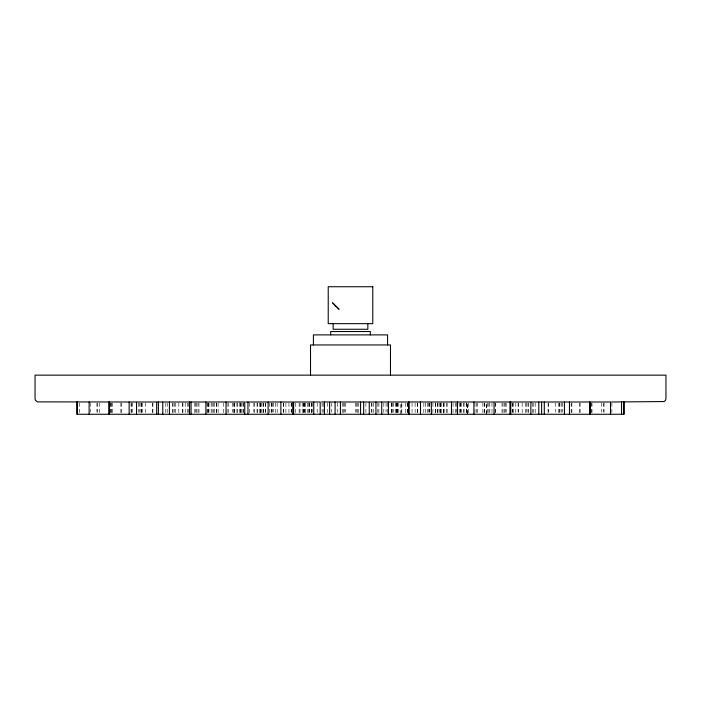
<?xml version="1.0" encoding="UTF-8"?>
<svg xmlns="http://www.w3.org/2000/svg" width="701" height="701" viewBox="0 0 701 701"><rect width="100%" height="100%" fill="white"/><g stroke="black" fill="none" stroke-linecap="round" stroke-linejoin="round"><path stroke-width="0.53" stroke-dasharray="3.5 2.63" d="M335.779 305.741L335.516 305.25L335.893 305.627L335.262 306.258L334.885 305.873L335.376 306.144M334.885 305.873L335.516 305.25M611.877 403.022L611.877 414.265M604.06 403.022L604.06 412.214M603.5 403.022L603.5 412.214M601.423 403.022L601.423 412.214M591.995 403.022L591.995 414.265M591.74 403.022L591.74 414.265M580.121 403.022L580.121 414.265M579.482 403.022L579.482 414.265M571.858 403.022L571.858 414.265M571.175 403.022L571.175 414.265M562.745 403.022L562.745 412.214M561.755 403.022L561.755 412.214M559.871 403.022L559.985 412.214M559.345 403.022L559.345 414.265M558.259 403.022L558.259 414.265M555.341 403.022L555.341 412.214M548.55 403.022L548.55 412.214M548.086 403.022L548.086 414.265M535.205 403.022L535.205 414.265M533.776 403.022L533.776 414.265M532.357 403.022L532.357 414.265M528.414 403.022L528.414 414.265M527.949 403.022L527.949 412.214M526.311 403.022L526.311 412.214M525.373 403.022L525.373 414.265M522.175 403.022L522.175 414.265M518.652 403.022L518.652 412.214M518.083 403.022L518.083 412.214M515.778 403.022L515.778 414.265M513.605 403.022L513.649 414.265M512.685 403.022L512.685 412.214M512.133 403.022L512.221 414.265M506.183 403.022L506.183 412.214M505.237 403.022L505.237 412.214M504.641 403.022L504.641 414.265M503.011 403.022L503.011 414.265M502.039 403.022L502.039 414.265M495.642 403.022L495.642 414.265M495.108 403.022L495.108 414.265M491.997 403.022L491.997 414.265M489.797 403.022L489.824 414.265M488.842 403.022L488.851 414.265M487.414 403.022L487.414 414.265M484.505 403.022L484.505 414.265M484.225 403.022L484.225 414.265M482.875 403.022L482.875 414.265M477.591 403.022L477.591 414.265M476.373 403.022L476.373 414.265M474.971 403.022L474.971 414.265M468.715 403.022L468.715 414.265M466.77 403.022L466.77 414.265M466.27 403.022L466.323 414.265M464.088 403.022L464.088 414.265M463.641 403.022L463.641 414.265M461.407 403.022L461.407 414.265M460.636 403.022L460.636 414.265M460.189 403.022L460.189 412.214M459.199 403.022L459.199 414.265M456.246 403.022L456.246 412.214M455.711 403.022L455.711 414.265M453.039 403.022L453.039 414.265M447.168 403.022L447.168 414.265M446.633 403.022L446.633 414.265M443.996 403.022L443.996 414.265M443.908 403.022L443.908 414.265M443.514 403.022L443.514 414.265M441.271 403.022L441.271 414.265M440.631 403.022L440.631 412.214M440.5 403.022L440.5 414.265M440.263 403.022L440.263 414.265M440.062 403.022L440.062 414.265M439.063 403.022L439.063 412.214M437.81 403.022L437.81 414.265M437.494 403.022L437.494 414.265M435.575 403.022L435.575 414.265M435.26 403.022L435.26 414.265M432.903 403.022L432.903 414.265M429.827 403.022L429.827 412.214M429.24 403.022L429.24 412.214M428.399 403.022L428.399 412.214M427.584 403.022L427.584 414.265M425.638 403.022L425.638 414.265M423.86 403.022L423.772 414.265M417.612 403.022L417.612 414.265M417.34 403.022L417.358 414.265M415.123 403.022L415.123 414.265M412.057 403.022L412.057 414.265M407.447 403.022L407.447 414.265M407.377 403.022L407.377 414.265M405.502 403.022L405.502 414.265M401.857 403.022L401.857 412.214M398.799 403.022L398.799 414.265M397.476 403.022L397.476 414.265M397.204 403.022L397.204 414.265M396.687 403.022L396.687 414.265M396.065 403.022L396.065 414.265M395.872 403.022L395.872 414.265M393.638 403.022L393.638 412.214M392.078 403.022L392.078 414.265M391.92 403.022L391.92 414.265M391.535 403.022L391.535 414.265M387.241 403.022L387.241 414.265M386.041 403.022L386.041 412.214M383.806 403.022L383.806 414.265M378.89 403.022L378.89 414.265M377.804 403.022L377.804 414.265M373.502 403.022L373.502 414.265M371.942 403.022L371.942 414.265M371.399 403.022L371.399 412.214M365.904 403.022L365.904 414.265M358.763 403.022L358.763 414.265M357.668 403.022L357.668 414.265M356.52 403.022L356.52 412.214M355.433 403.022L355.433 412.214M345.567 403.022L345.567 412.214M344.48 403.022L344.48 412.214M343.332 403.022L343.332 414.265M342.237 403.022L342.237 414.265M337.33 403.022L337.33 412.214M331.739 403.022L331.739 412.214M327.498 403.022L327.498 414.265M323.196 403.022L323.196 412.214M322.11 403.022L322.11 414.265M317.194 403.022L317.194 414.265M312.576 403.022L312.576 412.214M311.603 403.022L311.603 414.265M311.314 403.022L311.314 414.265M309.465 403.022L309.465 412.214M309.08 403.022L309.08 414.265M308.922 403.022L308.922 414.265M307.362 403.022L307.362 414.265M305.128 403.022L305.128 414.265M304.935 403.022L304.935 414.265M304.313 403.022L304.313 412.214M303.796 403.022L303.796 414.265M303.524 403.022L303.524 414.265M302.201 403.022L302.201 414.265M300.054 403.022L299.967 414.265M299.143 403.022L299.143 414.265M295.498 403.022L295.498 414.265M291.309 403.022L291.309 412.214M291.178 403.022L291.178 414.265M288.943 403.022L288.943 414.265M285.877 403.022L285.877 414.265M283.642 403.022L283.66 414.265M283.388 403.022L283.388 412.214M277.14 403.022L277.228 414.265M275.362 403.022L275.362 414.265M273.416 403.022L273.416 412.214M272.601 403.022L272.601 412.214M271.76 403.022L271.76 412.214M271.173 403.022L271.173 414.265M269.657 403.022L269.657 414.265M265.74 403.022L265.74 414.265M265.425 403.022L265.425 412.214M263.506 403.022L263.506 414.265M263.19 403.022L263.19 414.265M261.937 403.022L261.937 414.265M260.938 403.022L260.938 414.265M260.737 403.022L260.737 412.214M260.5 403.022L260.5 414.265M260.369 403.022L260.369 412.214M259.729 403.022L259.729 414.265M257.486 403.022L257.486 414.265M257.092 403.022L257.004 414.265M254.367 403.022L254.367 414.265M253.832 403.022L253.832 412.214M249.521 403.022L249.521 414.265M243.545 403.022L243.545 414.265M243.054 403.022L243.054 414.265M241.801 403.022L241.801 414.265M240.811 403.022L240.811 414.265M240.364 403.022L240.364 414.265M239.593 403.022L239.593 414.265M237.359 403.022L237.359 414.265M236.912 403.022L236.912 414.265M234.677 403.022L234.677 414.265M234.23 403.022L234.23 414.265M233.705 403.022L233.722 414.265M232.285 403.022L232.294 412.214M228.377 403.022L228.377 414.265M227.089 403.022L227.089 414.265M223.409 403.022L223.409 414.265M218.125 403.022L218.125 414.265M216.775 403.022L216.775 414.265M216.495 403.022L216.495 414.265M214.541 403.022L214.541 414.265M213.586 403.022L213.586 414.265M212.158 403.022L212.149 414.265M211.203 403.022L211.176 414.265M209.003 403.022L209.003 412.214M208.451 403.022L208.451 412.214M208.241 403.022L208.241 414.265M207.531 403.022L207.531 414.265M206.953 403.022L206.953 414.265M198.961 403.022L198.961 414.265M197.989 403.022L197.989 414.265M196.359 403.022L196.359 414.265M195.763 403.022L195.763 412.214M194.817 403.022L194.817 414.265M188.315 403.022L188.315 414.265M187.351 403.022L187.395 414.265M185.222 403.022L185.222 414.265M182.917 403.022L182.917 414.265M182.348 403.022L182.348 414.265M178.825 403.022L178.825 414.265M175.627 403.022L175.627 414.265M174.689 403.022L174.689 412.214M173.051 403.022L173.051 414.265M172.586 403.022L172.586 414.265M167.224 403.022L167.224 414.265M165.795 403.022L165.795 414.265M152.914 403.022L152.914 414.265M152.45 403.022L152.45 414.265M145.659 403.022L145.659 414.265M142.741 403.022L142.741 412.214M141.655 403.022L141.655 414.265M141.129 403.022L141.129 412.214M141.015 403.022L141.015 414.265M139.245 403.022L139.245 412.214M138.255 403.022L138.255 412.214M132.515 403.022L132.515 412.214M131.543 403.022L131.543 414.265M131.061 403.022L131.061 414.265M121.518 403.022L121.518 414.265M120.879 403.022L120.879 414.265M112.379 403.022L112.379 414.265M111.406 403.022L111.406 414.265M110.924 403.022L110.924 414.265M110.627 403.022L110.627 414.265M99.577 403.022L99.577 414.265M97.5 403.022L97.5 412.214M96.94 403.022L96.94 412.214M90.49 403.022L90.49 412.214M79.441 403.022L79.441 414.265M332.677 302.411L332.055 303.042L332.432 303.419L333.054 302.788L332.677 302.411M333.387 303.121L332.765 303.752L333.141 304.129L333.764 303.498L333.387 303.121M334.097 303.831L333.466 304.453L333.851 304.839L334.473 304.208L334.097 303.831M334.806 304.541L334.175 305.163L334.561 305.548L335.183 304.917L334.806 304.541M336.226 305.96L335.595 306.582L335.972 306.959L336.603 306.337L336.226 305.96M336.936 306.67L336.305 307.292L336.682 307.669L337.312 307.047L336.936 306.67M337.645 307.38L337.015 308.002L337.391 308.379L338.022 307.757L337.645 307.38M338.346 308.089L337.724 308.72L338.101 309.097L338.723 308.466L338.346 308.089M339.056 308.808L338.425 309.43L338.802 309.807L339.433 309.185L339.056 308.808M486.459 414.265L486.459 403.022L486.406 414.265M467.295 414.265L467.295 403.022L467.278 414.265M401.033 414.265L401.033 403.022L400.946 414.265"/><path stroke-width="1.05" d="M135.985 401.997L37.539 401.883L35.497 400.324L35.05 398.641L35.05 375.149L665.95 375.149L665.95 398.641L665.503 400.324L664.276 401.55L611.491 401.997M157.042 401.997L162.518 401.997M245.841 401.997L292.738 401.997L292.738 414.265M321.505 401.997L329.601 401.997L329.601 414.265M330.057 401.997L368.708 401.997M430.563 401.997L369.261 401.997L369.261 414.265M494.862 401.997L530.867 401.997L530.867 414.265M531.323 401.997L590.076 401.997L590.076 414.265M624.197 401.997L624.197 414.265L76.803 414.265L76.803 401.997M623.636 401.997L623.636 414.265M621.559 401.997L621.559 414.265M610.51 414.265L610.51 401.997L590.373 401.997L590.373 414.265M589.594 401.997L589.594 414.265M569.457 401.997L569.457 414.265M564.428 401.997L564.428 414.265M544.291 401.997L544.291 414.265M541.619 401.997L541.619 414.265M538.789 401.997L538.789 414.265M510.731 401.997L510.731 414.265M509.96 401.997L509.96 414.265M494.047 414.265L494.047 401.997L431.343 401.997L431.343 414.265M473.911 401.997L473.911 414.265M457.455 401.997L457.455 414.265M451.479 401.997L451.479 414.265M420.495 401.997L420.495 414.265M409.112 401.997L409.112 414.265M408.56 401.997L408.56 414.265M390.483 375.149L390.483 344.953L310.517 344.953L310.517 375.149M388.424 401.997L388.424 414.265M387.583 344.953L387.583 334.885L313.417 334.885L313.417 344.953M381.721 401.997L381.721 414.265M375.929 401.997L375.929 414.265M370.33 334.885L370.33 331.529L330.67 331.529L330.67 334.885M367.85 323.652L367.85 329.268L333.15 329.268L333.15 323.652M363.67 401.997L363.67 414.265M360.568 401.997L360.568 414.265M340.432 401.997L340.432 414.265M335.096 401.997L335.096 414.265M324.449 401.997L324.449 414.265M320.191 414.265L320.191 401.997L293.623 401.997L293.623 414.265M313.759 401.997L313.759 414.265M280.873 401.997L280.873 414.265M268.097 401.997L268.097 414.265M247.961 401.997L247.961 414.265M244.754 414.265L244.754 401.997L162.781 401.997L162.781 414.265M226.029 401.997L226.029 414.265M205.892 401.997L205.892 414.265M191.066 401.997L191.066 414.265M189.55 401.997L189.55 414.265M169.414 401.997L169.414 414.265M158.391 401.997L158.391 414.265M156.665 414.265L156.665 401.997L136.537 401.997L136.537 414.265M129.142 401.997L129.142 414.265M109.26 401.997L109.26 414.265M109.005 401.997L109.005 414.265M89.123 401.997L89.123 414.265M77.364 401.997L77.364 414.265M372.774 286.735L328.226 286.735L328.226 323.652L372.774 323.652L372.774 286.735"/></g></svg>
